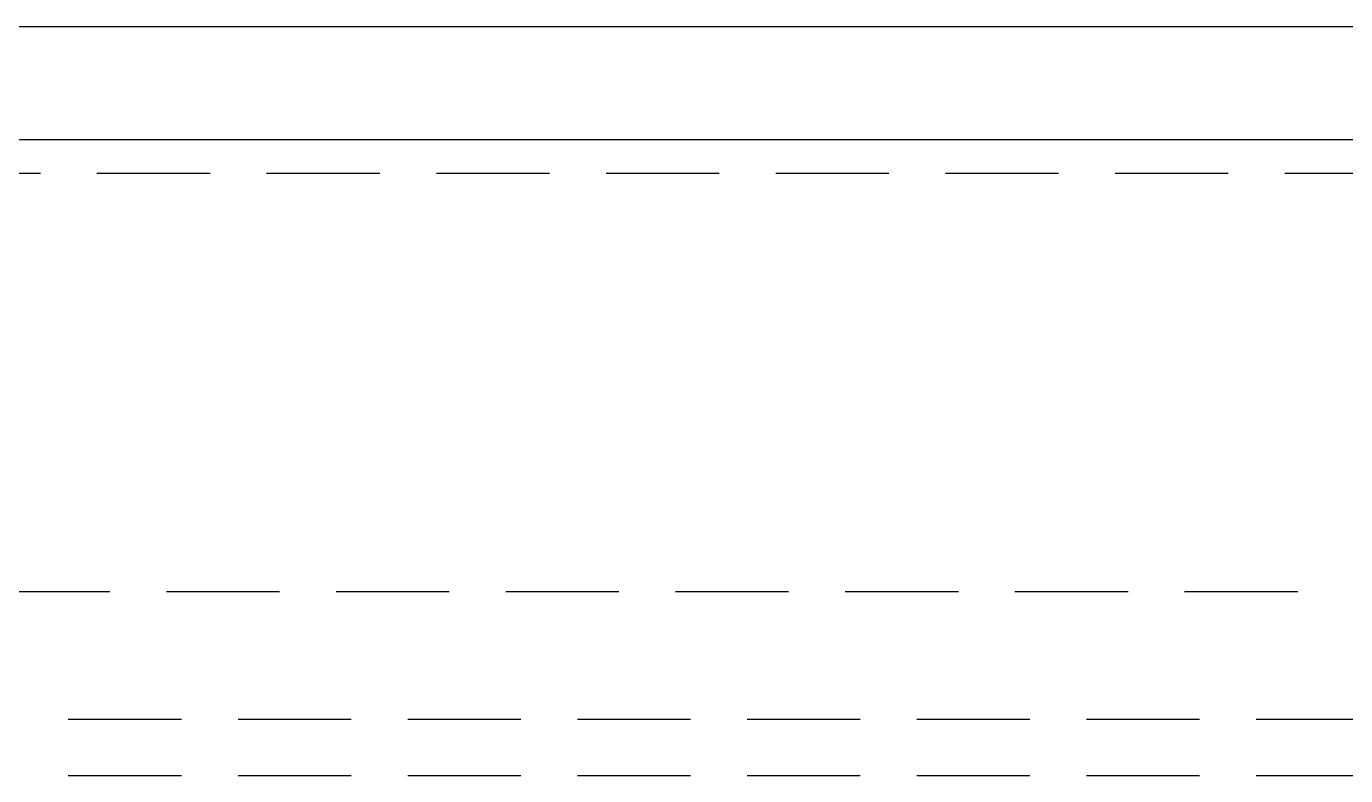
# Model space of a CAD drawing. Header units: inches. Extents: x 0 to 183, y 0 to 117.
# Drawn here: x 60.876 to 63.791, y 65.716 to 67.373 of the extents above; entities that cross this region are included whole.
import ezdxf

# ---------------------------------------------------------------- set-up
doc = ezdxf.new("R2010")
doc.units = ezdxf.units.IN
doc.header["$MEASUREMENT"] = 0
doc.linetypes.add('HIDDEN', pattern=[0.375, 0.25, -0.125])
for name, color, linetype in [('DEFAULT_2', 8, 'HIDDEN'), ('DOOR_ASSEMBLY', 7, 'Continuous'), ('SUBPANEL', 7, 'Continuous')]:
    doc.layers.add(name, color=color, linetype=linetype)

msp = doc.modelspace()

# ---------------------------------------------------------------- linework, layer by layer
at = {"color": 3, "linetype": 'Continuous'}
msp.add_line((36.87517, 67.37267), (72.74917, 67.37267), dxfattribs=at)
at = {"layer": 'DEFAULT_2', "color": 8, "linetype": 'HIDDEN'}
msp.add_line((71.56017, 66.12267), (38.06417, 66.12267), dxfattribs=at)
at = {"layer": 'DOOR_ASSEMBLY', "color": 3, "linetype": 'Continuous'}
msp.add_line((36.90667, 67.12267), (72.53167, 67.12267), dxfattribs=at)
at = {"layer": 'DOOR_ASSEMBLY', "color": 8, "linetype": 'HIDDEN'}
msp.add_line((72.53167, 67.04767), (36.90667, 67.04767), dxfattribs=at)
at = {"layer": 'SUBPANEL', "color": 8, "linetype": 'HIDDEN'}
for p, q in [((40.34342, 65.84142), (69.28092, 65.84142)), ((40.34342, 65.71642), (69.28092, 65.71642))]:
    msp.add_line(p, q, dxfattribs=at)

doc.saveas('drawing.dxf')
